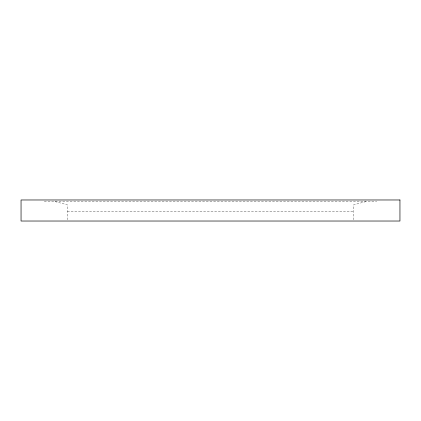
<?xml version="1.0" encoding="UTF-8"?>
<svg xmlns="http://www.w3.org/2000/svg" width="421" height="421" viewBox="0 0 421 421"><rect width="100%" height="100%" fill="white"/><g stroke="black" fill="none" stroke-linecap="round" stroke-linejoin="round"><path stroke-width="0.32" stroke-dasharray="2.1 1.58" d="M365.991 201.596L353.593 204.832L353.593 219.725M44.289 201.596L376.711 201.596M67.407 211.31L353.593 211.31M55.009 201.596L67.407 204.832L67.407 219.725"/><path stroke-width="0.63" d="M399.95 199.975L21.05 199.975L21.05 221.025L399.95 221.025L399.95 199.975"/></g></svg>
